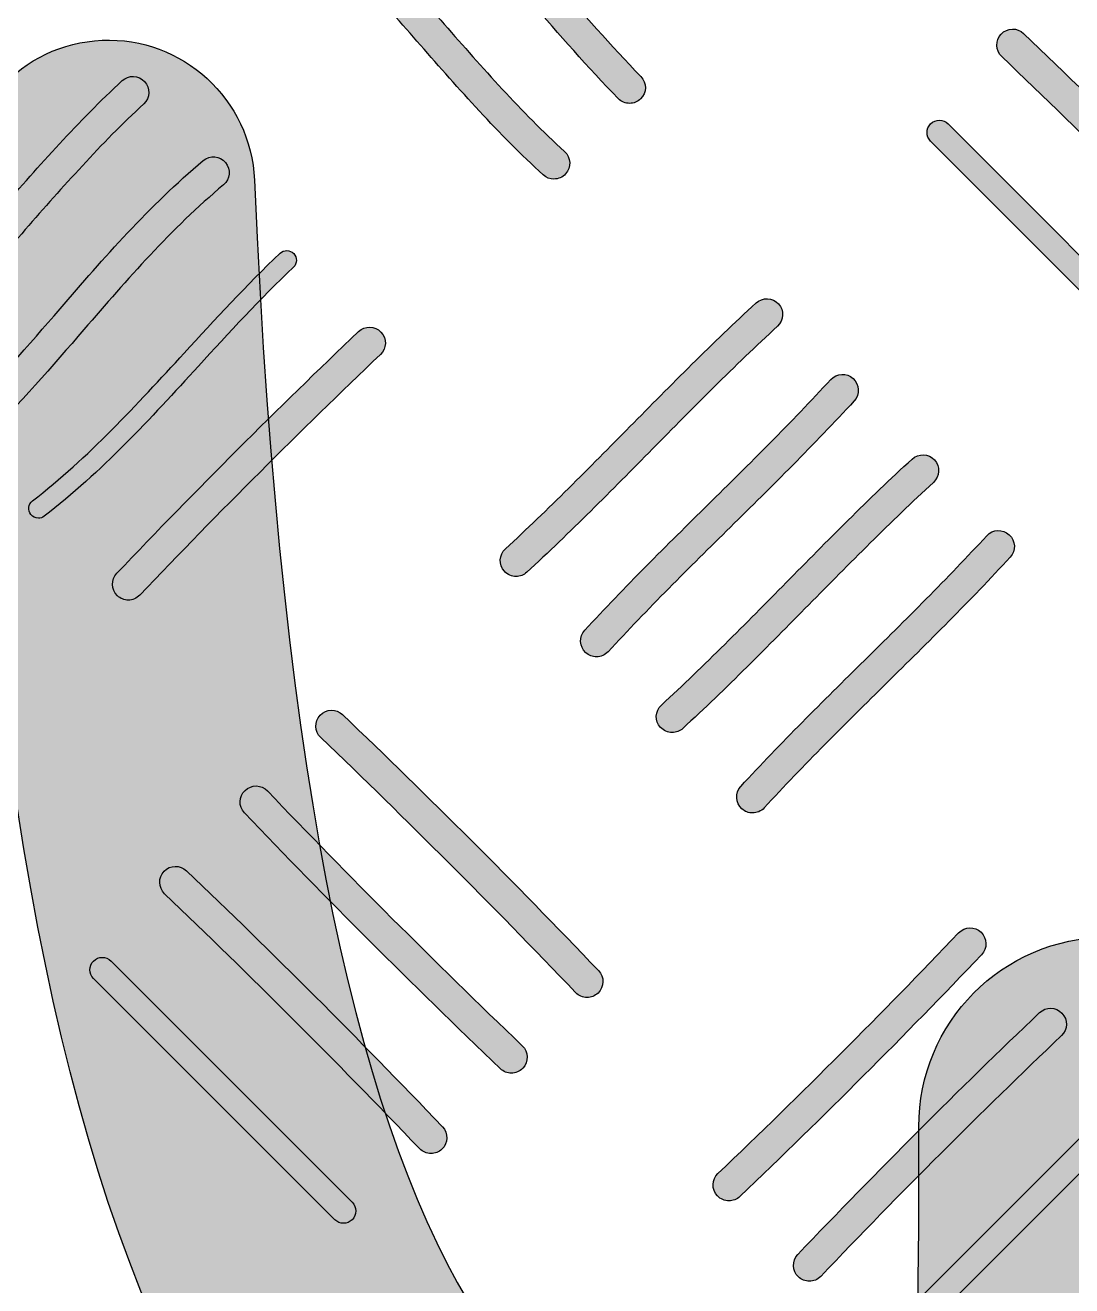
# Model space of a CAD drawing. Extents: x 4 to 307, y 9 to 217.
# Drawn here: x 203.77 to 210, y 186.65 to 194.15 of the extents above; entities that cross this region are included whole.
import ezdxf

# ---------------------------------------------------------------- set-up
doc = ezdxf.new("R2010")
doc.units = 0
doc.header["$MEASUREMENT"] = 0
doc.layers.add('EBENE_1', color=7, linetype='CONTINUOUS')

# ---------------------------------------------------------------- blocks, each defined once
blk = doc.blocks.new('BLOCK_2')
at = {"layer": 'EBENE_1'}
h = blk.add_hatch(color=7, dxfattribs=at)
h.dxf.hatch_style = 2
edge = h.paths.add_edge_path()
edge.add_spline(control_points=[(206.7786, 194.2896), (206.9481, 194.0956), (207.1176, 193.9013), (207.2991, 193.7144), (207.3177, 193.6953), (207.3422, 193.6858), (207.3666, 193.6858), (207.3904, 193.6858), (207.4138, 193.6946), (207.4321, 193.7123), (207.4693, 193.7485), (207.4703, 193.8081), (207.4342, 193.8453), (207.255, 194.03), (207.0876, 194.2217), (206.9205, 194.4132), (206.6359, 194.7391), (206.3421, 195.0762), (205.9927, 195.3708), (205.9531, 195.4042), (205.8935, 195.3991), (205.8601, 195.3594), (205.8267, 195.3196), (205.8318, 195.2604), (205.8715, 195.2268), (206.2098, 194.9417), (206.4988, 194.6101), (206.7786, 194.2896)], knot_values=[0, 0, 0, 0, 1, 1, 1, 2, 2, 2, 3, 3, 3, 4, 4, 4, 5, 5, 5, 6, 6, 6, 7, 7, 7, 8, 8, 8, 9, 9, 9, 9], degree=3, periodic=1)
h = blk.add_hatch(color=7, dxfattribs=at)
h.dxf.hatch_style = 2
edge = h.paths.add_edge_path()
edge.add_spline(control_points=[(206.123, 194.0322), (206.351, 193.7723), (206.5867, 193.5036), (206.8533, 193.2603), (206.8712, 193.244), (206.894, 193.2359), (206.9167, 193.2359), (206.9422, 193.2359), (206.9677, 193.2462), (206.9863, 193.2665), (207.0211, 193.305), (207.0183, 193.3644), (206.9801, 193.3995), (206.7214, 193.6355), (206.4892, 193.9003), (206.2645, 194.1562), (206.0403, 194.4117), (205.8084, 194.6759), (205.5459, 194.9181), (205.5077, 194.9533), (205.4484, 194.9508), (205.4129, 194.9126), (205.3778, 194.8745), (205.3802, 194.8149), (205.4184, 194.7798), (205.6737, 194.5443), (205.9021, 194.284), (206.123, 194.0322)], knot_values=[0, 0, 0, 0, 1, 1, 1, 2, 2, 2, 3, 3, 3, 4, 4, 4, 5, 5, 5, 6, 6, 6, 7, 7, 7, 8, 8, 8, 9, 9, 9, 9], degree=3, periodic=1)
h = blk.add_hatch(color=7, dxfattribs=at)
h.dxf.hatch_style = 2
edge = h.paths.add_edge_path()
edge.add_spline(control_points=[(211.096, 192.449), (211.1146, 192.4296), (211.1394, 192.4197), (211.1642, 192.4197), (211.1876, 192.4197), (211.211, 192.4285), (211.2293, 192.4459), (211.2672, 192.4819), (211.2682, 192.5417), (211.2324, 192.5792), (210.7294, 193.1055), (210.2175, 193.6176), (209.7103, 194.1013), (209.6728, 194.1373), (209.6132, 194.1361), (209.577, 194.0982), (209.5408, 194.0605), (209.5426, 194.0009), (209.5801, 193.9649), (210.0852, 193.4831), (210.595, 192.973), (211.096, 192.449)], knot_values=[0, 0, 0, 0, 1, 1, 1, 2, 2, 2, 3, 3, 3, 4, 4, 4, 5, 5, 5, 6, 6, 6, 7, 7, 7, 7], degree=3, periodic=1)
h = blk.add_hatch(color=7, dxfattribs=at)
h.dxf.hatch_style = 2
edge = h.paths.add_edge_path()
edge.add_spline(control_points=[(202.9152, 192.3024), (202.877, 192.2673), (202.8742, 192.2079), (202.909, 192.1694), (202.9276, 192.1491), (202.9531, 192.1388), (202.9786, 192.1388), (203.0014, 192.1388), (203.0241, 192.1469), (203.042, 192.1632), (203.3087, 192.4066), (203.5446, 192.6754), (203.7727, 192.9353), (203.9935, 193.187), (204.2216, 193.4474), (204.4769, 193.6825), (204.5151, 193.7178), (204.5175, 193.7773), (204.4824, 193.8155), (204.4473, 193.8536), (204.3873, 193.856), (204.3494, 193.821), (204.0869, 193.5788), (203.855, 193.3148), (203.6311, 193.0593), (203.4065, 192.8033), (203.1743, 192.5386), (202.9152, 192.3024)], knot_values=[0, 0, 0, 0, 1, 1, 1, 2, 2, 2, 3, 3, 3, 4, 4, 4, 5, 5, 5, 6, 6, 6, 7, 7, 7, 8, 8, 8, 9, 9, 9, 9], degree=3, periodic=1)
h = blk.add_hatch(color=7, dxfattribs=at)
h.dxf.hatch_style = 2
edge = h.paths.add_edge_path()
edge.add_spline(control_points=[(209.2611, 193.5645), (209.2322, 193.5935), (209.186, 193.5935), (209.1571, 193.5645), (209.1285, 193.5359), (209.1285, 193.4894), (209.1571, 193.4608), (209.1571, 193.4608), (210.5916, 192.0263), (210.5916, 192.0263), (210.6061, 192.0118), (210.6247, 192.0048), (210.6436, 192.0048), (210.6626, 192.0048), (210.6812, 192.0118), (210.6956, 192.0263), (210.7242, 192.0549), (210.7242, 192.1014), (210.6956, 192.13), (210.6956, 192.13), (209.2611, 193.5645), (209.2611, 193.5645)], knot_values=[0, 0, 0, 0, 1, 1, 1, 2, 2, 2, 3, 3, 3, 4, 4, 4, 5, 5, 5, 6, 6, 6, 7, 7, 7, 7], degree=3, periodic=1)
h = blk.add_hatch(color=7, dxfattribs=at)
h.dxf.hatch_style = 2
edge = h.paths.add_edge_path()
edge.add_spline(control_points=[(203.391, 191.822), (203.3538, 191.7858), (203.3531, 191.7262), (203.3893, 191.689), (203.4079, 191.6701), (203.4323, 191.6606), (203.4568, 191.6606), (203.4806, 191.6606), (203.504, 191.6694), (203.5226, 191.6873), (203.7379, 191.8973), (203.9329, 192.1228), (204.1214, 192.3408), (204.3763, 192.6357), (204.6402, 192.9408), (204.9516, 193.2014), (204.9916, 193.2347), (204.9968, 193.2941), (204.9633, 193.3339), (204.9299, 193.3742), (204.8707, 193.3788), (204.831, 193.3458), (204.5075, 193.0755), (204.2388, 192.7646), (203.9791, 192.4638), (203.793, 192.2487), (203.6008, 192.0263), (203.391, 191.822)], knot_values=[0, 0, 0, 0, 1, 1, 1, 2, 2, 2, 3, 3, 3, 4, 4, 4, 5, 5, 5, 6, 6, 6, 7, 7, 7, 8, 8, 8, 9, 9, 9, 9], degree=3, periodic=1)
h = blk.add_hatch(color=7, dxfattribs=at)
h.dxf.hatch_style = 2
edge = h.paths.add_edge_path()
edge.add_spline(control_points=[(203.8154, 191.322), (203.7903, 191.3027), (203.7855, 191.2665), (203.8051, 191.2413), (203.8165, 191.2265), (203.8333, 191.2189), (203.8506, 191.2189), (203.863, 191.2189), (203.8754, 191.2229), (203.8857, 191.231), (204.2251, 191.4932), (204.5186, 191.8136), (204.8024, 192.1233), (204.9833, 192.3205), (205.17, 192.5243), (205.3671, 192.7115), (205.3902, 192.7334), (205.3912, 192.7698), (205.3692, 192.7928), (205.3471, 192.8156), (205.3109, 192.8168), (205.2879, 192.7949), (205.088, 192.6051), (204.8996, 192.3998), (204.7177, 192.2011), (204.4369, 191.8949), (204.1468, 191.5783), (203.8154, 191.322)], knot_values=[0, 0, 0, 0, 1, 1, 1, 2, 2, 2, 3, 3, 3, 4, 4, 4, 5, 5, 5, 6, 6, 6, 7, 7, 7, 8, 8, 8, 9, 9, 9, 9], degree=3, periodic=1)
h = blk.add_hatch(color=7, dxfattribs=at)
h.dxf.hatch_style = 2
edge = h.paths.add_edge_path()
edge.add_spline(control_points=[(206.7555, 190.8977), (207.0128, 191.134), (207.2619, 191.3867), (207.5031, 191.6312), (207.7432, 191.8747), (207.9916, 192.1266), (208.2462, 192.3603), (208.2848, 192.3954), (208.2872, 192.4552), (208.252, 192.4935), (208.2169, 192.5319), (208.1569, 192.5345), (208.1187, 192.4991), (207.8607, 192.2623), (207.6105, 192.0089), (207.3687, 191.7636), (207.1293, 191.5209), (206.8816, 191.2698), (206.628, 191.0365), (206.5894, 191.0014), (206.587, 190.9416), (206.6221, 190.9032), (206.6408, 190.883), (206.6662, 190.8727), (206.6917, 190.8727), (206.7145, 190.8727), (206.7376, 190.881), (206.7555, 190.8977)], knot_values=[0, 0, 0, 0, 1, 1, 1, 2, 2, 2, 3, 3, 3, 4, 4, 4, 5, 5, 5, 6, 6, 6, 7, 7, 7, 8, 8, 8, 9, 9, 9, 9], degree=3, periodic=1)
h = blk.add_hatch(color=7, dxfattribs=at)
h.dxf.hatch_style = 2
edge = h.paths.add_edge_path()
edge.add_spline(control_points=[(205.7547, 192.3295), (205.2768, 191.8747), (204.7928, 191.391), (204.317, 190.8917), (204.2809, 190.8539), (204.2826, 190.7942), (204.3201, 190.7583), (204.3384, 190.7408), (204.3618, 190.7322), (204.3852, 190.7322), (204.4101, 190.7322), (204.4349, 190.742), (204.4535, 190.7614), (204.9275, 191.2586), (205.4091, 191.7402), (205.8849, 192.1927), (205.9225, 192.2287), (205.9242, 192.2883), (205.888, 192.326), (205.8529, 192.3639), (205.7926, 192.3651), (205.7547, 192.3295)], knot_values=[0, 0, 0, 0, 1, 1, 1, 2, 2, 2, 3, 3, 3, 4, 4, 4, 5, 5, 5, 6, 6, 6, 7, 7, 7, 7], degree=3, periodic=1)
h = blk.add_hatch(color=7, dxfattribs=at)
h.dxf.hatch_style = 2
edge = h.paths.add_edge_path()
edge.add_spline(control_points=[(207.8338, 191.3004), (207.5895, 191.0593), (207.3367, 190.81), (207.1003, 190.5527), (207.0652, 190.5144), (207.0676, 190.4547), (207.1062, 190.4195), (207.1241, 190.4028), (207.1472, 190.3945), (207.1699, 190.3945), (207.1954, 190.3945), (207.2209, 190.4049), (207.2395, 190.4252), (207.4724, 190.6791), (207.7235, 190.9266), (207.9664, 191.1661), (208.2117, 191.4079), (208.4649, 191.658), (208.702, 191.9161), (208.7371, 191.9545), (208.7347, 192.0141), (208.6961, 192.0494), (208.6582, 192.0847), (208.5979, 192.0818), (208.5628, 192.0435), (208.3292, 191.7889), (208.0774, 191.5405), (207.8338, 191.3004)], knot_values=[0, 0, 0, 0, 1, 1, 1, 2, 2, 2, 3, 3, 3, 4, 4, 4, 5, 5, 5, 6, 6, 6, 7, 7, 7, 8, 8, 8, 9, 9, 9, 9], degree=3, periodic=1)
h = blk.add_hatch(color=7, dxfattribs=at)
h.dxf.hatch_style = 2
edge = h.paths.add_edge_path()
edge.add_spline(control_points=[(208.2982, 190.8367), (208.0584, 190.5935), (207.8104, 190.342), (207.5561, 190.1082), (207.5175, 190.0731), (207.5151, 190.0133), (207.5503, 189.9749), (207.5689, 189.9548), (207.5944, 189.9444), (207.6198, 189.9444), (207.6426, 189.9444), (207.6657, 189.9527), (207.6836, 189.9694), (207.9416, 190.2063), (208.191, 190.4595), (208.4325, 190.7042), (208.6723, 190.9473), (208.9204, 191.1988), (209.1743, 191.4322), (209.2129, 191.4673), (209.2153, 191.5271), (209.1801, 191.5653), (209.145, 191.6038), (209.085, 191.6063), (209.0468, 191.571), (208.7891, 191.3345), (208.5397, 191.0815), (208.2982, 190.8367)], knot_values=[0, 0, 0, 0, 1, 1, 1, 2, 2, 2, 3, 3, 3, 4, 4, 4, 5, 5, 5, 6, 6, 6, 7, 7, 7, 8, 8, 8, 9, 9, 9, 9], degree=3, periodic=1)
h = blk.add_hatch(color=7, dxfattribs=at)
h.dxf.hatch_style = 2
edge = h.paths.add_edge_path()
edge.add_spline(control_points=[(208.7629, 190.3728), (208.5183, 190.1315), (208.2651, 189.8821), (208.0284, 189.6246), (207.9933, 189.5861), (207.9957, 189.5264), (208.0343, 189.4912), (208.0522, 189.4745), (208.0753, 189.4663), (208.098, 189.4663), (208.1235, 189.4663), (208.149, 189.4766), (208.1676, 189.4967), (208.4012, 189.751), (208.6523, 189.9989), (208.8952, 190.2385), (209.1402, 190.4801), (209.3937, 190.7299), (209.6304, 190.9878), (209.6655, 191.026), (209.6631, 191.0858), (209.6246, 191.1209), (209.5867, 191.1566), (209.5264, 191.1537), (209.4912, 191.1152), (209.2576, 190.861), (209.0062, 190.6128), (208.7629, 190.3728)], knot_values=[0, 0, 0, 0, 1, 1, 1, 2, 2, 2, 3, 3, 3, 4, 4, 4, 5, 5, 5, 6, 6, 6, 7, 7, 7, 8, 8, 8, 9, 9, 9, 9], degree=3, periodic=1)
h = blk.add_hatch(color=7, dxfattribs=at)
h.dxf.hatch_style = 2
edge = h.paths.add_edge_path()
edge.add_spline(control_points=[(205.6599, 190.0509), (205.6224, 190.0869), (205.5624, 190.0857), (205.5266, 190.0478), (205.4904, 190.0101), (205.4922, 189.9505), (205.5297, 189.9145), (206.0361, 189.4308), (206.5464, 188.9209), (207.0456, 188.3986), (207.0642, 188.3792), (207.089, 188.3693), (207.1138, 188.3693), (207.1372, 188.3693), (207.1606, 188.3781), (207.1789, 188.3955), (207.2168, 188.4315), (207.2178, 188.4913), (207.182, 188.5288), (206.6807, 189.0534), (206.1684, 189.5653), (205.6599, 190.0509)], knot_values=[0, 0, 0, 0, 1, 1, 1, 2, 2, 2, 3, 3, 3, 4, 4, 4, 5, 5, 5, 6, 6, 6, 7, 7, 7, 7], degree=3, periodic=1)
h = blk.add_hatch(color=7, dxfattribs=at)
h.dxf.hatch_style = 2
edge = h.paths.add_edge_path()
edge.add_spline(control_points=[(205.2128, 189.5977), (205.1769, 189.6354), (205.1173, 189.6364), (205.0794, 189.6008), (205.0419, 189.5648), (205.0402, 189.5052), (205.0763, 189.4675), (205.5583, 188.9622), (206.0702, 188.4503), (206.5984, 187.9454), (206.6166, 187.928), (206.6401, 187.9192), (206.6635, 187.9192), (206.6883, 187.9192), (206.7131, 187.929), (206.7317, 187.9485), (206.7675, 187.9861), (206.7665, 188.0458), (206.7286, 188.0818), (206.2029, 188.5847), (205.6927, 189.0947), (205.2128, 189.5977)], knot_values=[0, 0, 0, 0, 1, 1, 1, 2, 2, 2, 3, 3, 3, 4, 4, 4, 5, 5, 5, 6, 6, 6, 7, 7, 7, 7], degree=3, periodic=1)
h = blk.add_hatch(color=7, dxfattribs=at)
h.dxf.hatch_style = 2
edge = h.paths.add_edge_path()
edge.add_spline(control_points=[(204.5982, 189.1195), (204.562, 189.0818), (204.5637, 189.022), (204.6013, 188.9862), (205.1084, 188.5025), (205.6182, 187.9926), (206.1171, 187.4703), (206.1357, 187.4509), (206.1605, 187.4411), (206.1853, 187.4411), (206.2087, 187.4411), (206.2322, 187.4498), (206.2504, 187.4672), (206.2883, 187.5032), (206.2894, 187.563), (206.2535, 187.6006), (205.7526, 188.1251), (205.2407, 188.637), (204.7315, 189.1226), (204.6939, 189.1589), (204.634, 189.1576), (204.5982, 189.1195)], knot_values=[0, 0, 0, 0, 1, 1, 1, 2, 2, 2, 3, 3, 3, 4, 4, 4, 5, 5, 5, 6, 6, 6, 7, 7, 7, 7], degree=3, periodic=1)
h = blk.add_hatch(color=7, dxfattribs=at)
h.dxf.hatch_style = 2
edge = h.paths.add_edge_path()
edge.add_spline(control_points=[(207.8893, 187.189), (207.9079, 187.1696), (207.9327, 187.1598), (207.9575, 187.1598), (207.9809, 187.1598), (208.0043, 187.1684), (208.0226, 187.1859), (208.5221, 187.6621), (209.0058, 188.1459), (209.4602, 188.6236), (209.4964, 188.6615), (209.4947, 188.7211), (209.4571, 188.7571), (209.4196, 188.7931), (209.3593, 188.7919), (209.3238, 188.7538), (208.8711, 188.278), (208.3895, 187.7966), (207.8924, 187.3224), (207.8548, 187.2865), (207.8531, 187.2268), (207.8893, 187.189)], knot_values=[0, 0, 0, 0, 1, 1, 1, 2, 2, 2, 3, 3, 3, 4, 4, 4, 5, 5, 5, 6, 6, 6, 7, 7, 7, 7], degree=3, periodic=1)
h = blk.add_hatch(color=7, dxfattribs=at)
h.dxf.hatch_style = 2
edge = h.paths.add_edge_path()
edge.add_spline(control_points=[(204.1785, 188.5859), (204.1499, 188.5573), (204.1499, 188.5108), (204.1785, 188.4822), (204.1785, 188.4822), (205.6131, 187.0476), (205.6131, 187.0476), (205.6275, 187.0332), (205.6462, 187.0261), (205.6651, 187.0261), (205.684, 187.0261), (205.7027, 187.0332), (205.7171, 187.0476), (205.7457, 187.0762), (205.7457, 187.1227), (205.7171, 187.1513), (205.7171, 187.1513), (204.2826, 188.5859), (204.2826, 188.5859), (204.2536, 188.6148), (204.2075, 188.6148), (204.1785, 188.5859)], knot_values=[0, 0, 0, 0, 1, 1, 1, 2, 2, 2, 3, 3, 3, 4, 4, 4, 5, 5, 5, 6, 6, 6, 7, 7, 7, 7], degree=3, periodic=1)
h = blk.add_hatch(color=7, dxfattribs=at)
h.dxf.hatch_style = 2
edge = h.paths.add_edge_path()
edge.add_spline(control_points=[(209.8051, 188.2789), (209.3255, 187.8226), (208.8418, 187.3389), (208.3674, 186.8411), (208.3313, 186.8034), (208.333, 186.7436), (208.3705, 186.7078), (208.3888, 186.6902), (208.4122, 186.6816), (208.4356, 186.6816), (208.4605, 186.6816), (208.4853, 186.6914), (208.5039, 186.7109), (208.9762, 187.2064), (209.4578, 187.6881), (209.9353, 188.1421), (209.9729, 188.1781), (209.9746, 188.2377), (209.9384, 188.2756), (209.9029, 188.3133), (209.843, 188.3146), (209.8051, 188.2789)], knot_values=[0, 0, 0, 0, 1, 1, 1, 2, 2, 2, 3, 3, 3, 4, 4, 4, 5, 5, 5, 6, 6, 6, 7, 7, 7, 7], degree=3, periodic=1)
h = blk.add_hatch(color=7, dxfattribs=at)
h.dxf.hatch_style = 2
edge = h.paths.add_edge_path()
edge.add_spline(control_points=[(210.3384, 187.8264), (210.3384, 187.8264), (208.8194, 186.3074), (208.8194, 186.3074), (208.7908, 186.2788), (208.7908, 186.2323), (208.8194, 186.2037), (208.8339, 186.1893), (208.8525, 186.1822), (208.8715, 186.1822), (208.8904, 186.1822), (208.909, 186.1893), (208.9235, 186.2037), (208.9235, 186.2037), (210.4424, 187.7227), (210.4424, 187.7227), (210.471, 187.7513), (210.471, 187.7978), (210.4424, 187.8264), (210.4135, 187.8553), (210.3673, 187.8553), (210.3384, 187.8264)], knot_values=[0, 0, 0, 0, 1, 1, 1, 2, 2, 2, 3, 3, 3, 4, 4, 4, 5, 5, 5, 6, 6, 6, 7, 7, 7, 7], degree=3, periodic=1)
h = blk.add_hatch(color=7, dxfattribs=at)
h.dxf.hatch_style = 2
edge = h.paths.add_edge_path()
edge.add_spline(control_points=[(210.8176, 187.3506), (210.3125, 186.8688), (209.8003, 186.3567), (209.2955, 185.8286), (209.2597, 185.791), (209.2607, 185.7312), (209.2986, 185.6952), (209.3169, 185.6779), (209.3403, 185.6691), (209.3638, 185.6691), (209.3886, 185.6691), (209.4134, 185.6789), (209.432, 185.6983), (209.9346, 186.2242), (210.4448, 186.7343), (210.9478, 187.2142), (210.9854, 187.2502), (210.9871, 187.3098), (210.9509, 187.3475), (210.9151, 187.3852), (210.8555, 187.3863), (210.8176, 187.3506)], knot_values=[0, 0, 0, 0, 1, 1, 1, 2, 2, 2, 3, 3, 3, 4, 4, 4, 5, 5, 5, 6, 6, 6, 7, 7, 7, 7], degree=3, periodic=1)
for points, knots in [([(206.7786, 194.2896), (206.9481, 194.0956), (207.1176, 193.9013), (207.2991, 193.7144), (207.3177, 193.6953), (207.3422, 193.6858), (207.3666, 193.6858), (207.3904, 193.6858), (207.4138, 193.6946), (207.4321, 193.7123), (207.4693, 193.7485), (207.4703, 193.8081), (207.4342, 193.8453), (207.255, 194.03), (207.0876, 194.2217), (206.9205, 194.4132), (206.6359, 194.7391), (206.3421, 195.0762), (205.9927, 195.3708), (205.9531, 195.4042), (205.8935, 195.3991), (205.8601, 195.3594), (205.8267, 195.3196), (205.8318, 195.2604), (205.8715, 195.2268), (206.2098, 194.9417), (206.4988, 194.6101), (206.7786, 194.2896)], [0, 0, 0, 0, 1, 1, 1, 2, 2, 2, 3, 3, 3, 4, 4, 4, 5, 5, 5, 6, 6, 6, 7, 7, 7, 8, 8, 8, 9, 9, 9, 9]), ([(206.123, 194.0322), (206.351, 193.7723), (206.5867, 193.5036), (206.8533, 193.2603), (206.8712, 193.244), (206.894, 193.2359), (206.9167, 193.2359), (206.9422, 193.2359), (206.9677, 193.2462), (206.9863, 193.2665), (207.0211, 193.305), (207.0183, 193.3644), (206.9801, 193.3995), (206.7214, 193.6355), (206.4892, 193.9003), (206.2645, 194.1562), (206.0403, 194.4117), (205.8084, 194.6759), (205.5459, 194.9181), (205.5077, 194.9533), (205.4484, 194.9508), (205.4129, 194.9126), (205.3778, 194.8745), (205.3802, 194.8149), (205.4184, 194.7798), (205.6737, 194.5443), (205.9021, 194.284), (206.123, 194.0322)], [0, 0, 0, 0, 1, 1, 1, 2, 2, 2, 3, 3, 3, 4, 4, 4, 5, 5, 5, 6, 6, 6, 7, 7, 7, 8, 8, 8, 9, 9, 9, 9]), ([(211.096, 192.449), (211.1146, 192.4296), (211.1394, 192.4197), (211.1642, 192.4197), (211.1876, 192.4197), (211.211, 192.4285), (211.2293, 192.4459), (211.2672, 192.4819), (211.2682, 192.5417), (211.2324, 192.5792), (210.7294, 193.1055), (210.2175, 193.6176), (209.7103, 194.1013), (209.6728, 194.1373), (209.6132, 194.1361), (209.577, 194.0982), (209.5408, 194.0605), (209.5426, 194.0009), (209.5801, 193.9649), (210.0852, 193.4831), (210.595, 192.973), (211.096, 192.449)], [0, 0, 0, 0, 1, 1, 1, 2, 2, 2, 3, 3, 3, 4, 4, 4, 5, 5, 5, 6, 6, 6, 7, 7, 7, 7]), ([(202.9152, 192.3024), (202.877, 192.2673), (202.8742, 192.2079), (202.909, 192.1694), (202.9276, 192.1491), (202.9531, 192.1388), (202.9786, 192.1388), (203.0014, 192.1388), (203.0241, 192.1469), (203.042, 192.1632), (203.3087, 192.4066), (203.5446, 192.6754), (203.7727, 192.9353), (203.9935, 193.187), (204.2216, 193.4474), (204.4769, 193.6825), (204.5151, 193.7178), (204.5175, 193.7773), (204.4824, 193.8155), (204.4473, 193.8536), (204.3873, 193.856), (204.3494, 193.821), (204.0869, 193.5788), (203.855, 193.3148), (203.6311, 193.0593), (203.4065, 192.8033), (203.1743, 192.5386), (202.9152, 192.3024)], [0, 0, 0, 0, 1, 1, 1, 2, 2, 2, 3, 3, 3, 4, 4, 4, 5, 5, 5, 6, 6, 6, 7, 7, 7, 8, 8, 8, 9, 9, 9, 9]), ([(209.2611, 193.5645), (209.2322, 193.5935), (209.186, 193.5935), (209.1571, 193.5645), (209.1285, 193.5359), (209.1285, 193.4894), (209.1571, 193.4608), (209.1571, 193.4608), (210.5916, 192.0263), (210.5916, 192.0263), (210.6061, 192.0118), (210.6247, 192.0048), (210.6436, 192.0048), (210.6626, 192.0048), (210.6812, 192.0118), (210.6956, 192.0263), (210.7242, 192.0549), (210.7242, 192.1014), (210.6956, 192.13), (210.6956, 192.13), (209.2611, 193.5645), (209.2611, 193.5645)], [0, 0, 0, 0, 1, 1, 1, 2, 2, 2, 3, 3, 3, 4, 4, 4, 5, 5, 5, 6, 6, 6, 7, 7, 7, 7]), ([(203.391, 191.822), (203.3538, 191.7858), (203.3531, 191.7262), (203.3893, 191.689), (203.4079, 191.6701), (203.4323, 191.6606), (203.4568, 191.6606), (203.4806, 191.6606), (203.504, 191.6694), (203.5226, 191.6873), (203.7379, 191.8973), (203.9329, 192.1228), (204.1214, 192.3408), (204.3763, 192.6357), (204.6402, 192.9408), (204.9516, 193.2014), (204.9916, 193.2347), (204.9968, 193.2941), (204.9633, 193.3339), (204.9299, 193.3742), (204.8707, 193.3788), (204.831, 193.3458), (204.5075, 193.0755), (204.2388, 192.7646), (203.9791, 192.4638), (203.793, 192.2487), (203.6008, 192.0263), (203.391, 191.822)], [0, 0, 0, 0, 1, 1, 1, 2, 2, 2, 3, 3, 3, 4, 4, 4, 5, 5, 5, 6, 6, 6, 7, 7, 7, 8, 8, 8, 9, 9, 9, 9]), ([(203.8154, 191.322), (203.7903, 191.3027), (203.7855, 191.2665), (203.8051, 191.2413), (203.8165, 191.2265), (203.8333, 191.2189), (203.8506, 191.2189), (203.863, 191.2189), (203.8754, 191.2229), (203.8857, 191.231), (204.2251, 191.4932), (204.5186, 191.8136), (204.8024, 192.1233), (204.9833, 192.3205), (205.17, 192.5243), (205.3671, 192.7115), (205.3902, 192.7334), (205.3912, 192.7698), (205.3692, 192.7928), (205.3471, 192.8156), (205.3109, 192.8168), (205.2879, 192.7949), (205.088, 192.6051), (204.8996, 192.3998), (204.7177, 192.2011), (204.4369, 191.8949), (204.1468, 191.5783), (203.8154, 191.322)], [0, 0, 0, 0, 1, 1, 1, 2, 2, 2, 3, 3, 3, 4, 4, 4, 5, 5, 5, 6, 6, 6, 7, 7, 7, 8, 8, 8, 9, 9, 9, 9]), ([(206.7555, 190.8977), (207.0128, 191.134), (207.2619, 191.3867), (207.5031, 191.6312), (207.7432, 191.8747), (207.9916, 192.1266), (208.2462, 192.3603), (208.2848, 192.3954), (208.2872, 192.4552), (208.252, 192.4935), (208.2169, 192.5319), (208.1569, 192.5345), (208.1187, 192.4991), (207.8607, 192.2623), (207.6105, 192.0089), (207.3687, 191.7636), (207.1293, 191.5209), (206.8816, 191.2698), (206.628, 191.0365), (206.5894, 191.0014), (206.587, 190.9416), (206.6221, 190.9032), (206.6408, 190.883), (206.6662, 190.8727), (206.6917, 190.8727), (206.7145, 190.8727), (206.7376, 190.881), (206.7555, 190.8977)], [0, 0, 0, 0, 1, 1, 1, 2, 2, 2, 3, 3, 3, 4, 4, 4, 5, 5, 5, 6, 6, 6, 7, 7, 7, 8, 8, 8, 9, 9, 9, 9]), ([(205.7547, 192.3295), (205.2768, 191.8747), (204.7928, 191.391), (204.317, 190.8917), (204.2809, 190.8539), (204.2826, 190.7942), (204.3201, 190.7583), (204.3384, 190.7408), (204.3618, 190.7322), (204.3852, 190.7322), (204.4101, 190.7322), (204.4349, 190.742), (204.4535, 190.7614), (204.9275, 191.2586), (205.4091, 191.7402), (205.8849, 192.1927), (205.9225, 192.2287), (205.9242, 192.2883), (205.888, 192.326), (205.8529, 192.3639), (205.7926, 192.3651), (205.7547, 192.3295)], [0, 0, 0, 0, 1, 1, 1, 2, 2, 2, 3, 3, 3, 4, 4, 4, 5, 5, 5, 6, 6, 6, 7, 7, 7, 7]), ([(207.8338, 191.3004), (207.5895, 191.0593), (207.3367, 190.81), (207.1003, 190.5527), (207.0652, 190.5144), (207.0676, 190.4547), (207.1062, 190.4195), (207.1241, 190.4028), (207.1472, 190.3945), (207.1699, 190.3945), (207.1954, 190.3945), (207.2209, 190.4049), (207.2395, 190.4252), (207.4724, 190.6791), (207.7235, 190.9266), (207.9664, 191.1661), (208.2117, 191.4079), (208.4649, 191.658), (208.702, 191.9161), (208.7371, 191.9545), (208.7347, 192.0141), (208.6961, 192.0494), (208.6582, 192.0847), (208.5979, 192.0818), (208.5628, 192.0435), (208.3292, 191.7889), (208.0774, 191.5405), (207.8338, 191.3004)], [0, 0, 0, 0, 1, 1, 1, 2, 2, 2, 3, 3, 3, 4, 4, 4, 5, 5, 5, 6, 6, 6, 7, 7, 7, 8, 8, 8, 9, 9, 9, 9]), ([(208.2982, 190.8367), (208.0584, 190.5935), (207.8104, 190.342), (207.5561, 190.1082), (207.5175, 190.0731), (207.5151, 190.0133), (207.5503, 189.9749), (207.5689, 189.9548), (207.5944, 189.9444), (207.6198, 189.9444), (207.6426, 189.9444), (207.6657, 189.9527), (207.6836, 189.9694), (207.9416, 190.2063), (208.191, 190.4595), (208.4325, 190.7042), (208.6723, 190.9473), (208.9204, 191.1988), (209.1743, 191.4322), (209.2129, 191.4673), (209.2153, 191.5271), (209.1801, 191.5653), (209.145, 191.6038), (209.085, 191.6063), (209.0468, 191.571), (208.7891, 191.3345), (208.5397, 191.0815), (208.2982, 190.8367)], [0, 0, 0, 0, 1, 1, 1, 2, 2, 2, 3, 3, 3, 4, 4, 4, 5, 5, 5, 6, 6, 6, 7, 7, 7, 8, 8, 8, 9, 9, 9, 9]), ([(208.7629, 190.3728), (208.5183, 190.1315), (208.2651, 189.8821), (208.0284, 189.6246), (207.9933, 189.5861), (207.9957, 189.5264), (208.0343, 189.4912), (208.0522, 189.4745), (208.0753, 189.4663), (208.098, 189.4663), (208.1235, 189.4663), (208.149, 189.4766), (208.1676, 189.4967), (208.4012, 189.751), (208.6523, 189.9989), (208.8952, 190.2385), (209.1402, 190.4801), (209.3937, 190.7299), (209.6304, 190.9878), (209.6655, 191.026), (209.6631, 191.0858), (209.6246, 191.1209), (209.5867, 191.1566), (209.5264, 191.1537), (209.4912, 191.1152), (209.2576, 190.861), (209.0062, 190.6128), (208.7629, 190.3728)], [0, 0, 0, 0, 1, 1, 1, 2, 2, 2, 3, 3, 3, 4, 4, 4, 5, 5, 5, 6, 6, 6, 7, 7, 7, 8, 8, 8, 9, 9, 9, 9]), ([(205.6599, 190.0509), (205.6224, 190.0869), (205.5624, 190.0857), (205.5266, 190.0478), (205.4904, 190.0101), (205.4922, 189.9505), (205.5297, 189.9145), (206.0361, 189.4308), (206.5464, 188.9209), (207.0456, 188.3986), (207.0642, 188.3792), (207.089, 188.3693), (207.1138, 188.3693), (207.1372, 188.3693), (207.1606, 188.3781), (207.1789, 188.3955), (207.2168, 188.4315), (207.2178, 188.4913), (207.182, 188.5288), (206.6807, 189.0534), (206.1684, 189.5653), (205.6599, 190.0509)], [0, 0, 0, 0, 1, 1, 1, 2, 2, 2, 3, 3, 3, 4, 4, 4, 5, 5, 5, 6, 6, 6, 7, 7, 7, 7]), ([(205.2128, 189.5977), (205.1769, 189.6354), (205.1173, 189.6364), (205.0794, 189.6008), (205.0419, 189.5648), (205.0402, 189.5052), (205.0763, 189.4675), (205.5583, 188.9622), (206.0702, 188.4503), (206.5984, 187.9454), (206.6166, 187.928), (206.6401, 187.9192), (206.6635, 187.9192), (206.6883, 187.9192), (206.7131, 187.929), (206.7317, 187.9485), (206.7675, 187.9861), (206.7665, 188.0458), (206.7286, 188.0818), (206.2029, 188.5847), (205.6927, 189.0947), (205.2128, 189.5977)], [0, 0, 0, 0, 1, 1, 1, 2, 2, 2, 3, 3, 3, 4, 4, 4, 5, 5, 5, 6, 6, 6, 7, 7, 7, 7]), ([(204.5982, 189.1195), (204.562, 189.0818), (204.5637, 189.022), (204.6013, 188.9862), (205.1084, 188.5025), (205.6182, 187.9926), (206.1171, 187.4703), (206.1357, 187.4509), (206.1605, 187.4411), (206.1853, 187.4411), (206.2087, 187.4411), (206.2322, 187.4498), (206.2504, 187.4672), (206.2883, 187.5032), (206.2894, 187.563), (206.2535, 187.6006), (205.7526, 188.1251), (205.2407, 188.637), (204.7315, 189.1226), (204.6939, 189.1589), (204.634, 189.1576), (204.5982, 189.1195)], [0, 0, 0, 0, 1, 1, 1, 2, 2, 2, 3, 3, 3, 4, 4, 4, 5, 5, 5, 6, 6, 6, 7, 7, 7, 7]), ([(207.8893, 187.189), (207.9079, 187.1696), (207.9327, 187.1598), (207.9575, 187.1598), (207.9809, 187.1598), (208.0043, 187.1684), (208.0226, 187.1859), (208.5221, 187.6621), (209.0058, 188.1459), (209.4602, 188.6236), (209.4964, 188.6615), (209.4947, 188.7211), (209.4571, 188.7571), (209.4196, 188.7931), (209.3593, 188.7919), (209.3238, 188.7538), (208.8711, 188.278), (208.3895, 187.7966), (207.8924, 187.3224), (207.8548, 187.2865), (207.8531, 187.2268), (207.8893, 187.189)], [0, 0, 0, 0, 1, 1, 1, 2, 2, 2, 3, 3, 3, 4, 4, 4, 5, 5, 5, 6, 6, 6, 7, 7, 7, 7]), ([(204.1785, 188.5859), (204.1499, 188.5573), (204.1499, 188.5108), (204.1785, 188.4822), (204.1785, 188.4822), (205.6131, 187.0476), (205.6131, 187.0476), (205.6275, 187.0332), (205.6462, 187.0261), (205.6651, 187.0261), (205.684, 187.0261), (205.7027, 187.0332), (205.7171, 187.0476), (205.7457, 187.0762), (205.7457, 187.1227), (205.7171, 187.1513), (205.7171, 187.1513), (204.2826, 188.5859), (204.2826, 188.5859), (204.2536, 188.6148), (204.2075, 188.6148), (204.1785, 188.5859)], [0, 0, 0, 0, 1, 1, 1, 2, 2, 2, 3, 3, 3, 4, 4, 4, 5, 5, 5, 6, 6, 6, 7, 7, 7, 7]), ([(209.8051, 188.2789), (209.3255, 187.8226), (208.8418, 187.3389), (208.3674, 186.8411), (208.3313, 186.8034), (208.333, 186.7436), (208.3705, 186.7078), (208.3888, 186.6902), (208.4122, 186.6816), (208.4356, 186.6816), (208.4605, 186.6816), (208.4853, 186.6914), (208.5039, 186.7109), (208.9762, 187.2064), (209.4578, 187.6881), (209.9353, 188.1421), (209.9729, 188.1781), (209.9746, 188.2377), (209.9384, 188.2756), (209.9029, 188.3133), (209.843, 188.3146), (209.8051, 188.2789)], [0, 0, 0, 0, 1, 1, 1, 2, 2, 2, 3, 3, 3, 4, 4, 4, 5, 5, 5, 6, 6, 6, 7, 7, 7, 7]), ([(210.3384, 187.8264), (210.3384, 187.8264), (208.8194, 186.3074), (208.8194, 186.3074), (208.7908, 186.2788), (208.7908, 186.2323), (208.8194, 186.2037), (208.8339, 186.1893), (208.8525, 186.1822), (208.8715, 186.1822), (208.8904, 186.1822), (208.909, 186.1893), (208.9235, 186.2037), (208.9235, 186.2037), (210.4424, 187.7227), (210.4424, 187.7227), (210.471, 187.7513), (210.471, 187.7978), (210.4424, 187.8264), (210.4135, 187.8553), (210.3673, 187.8553), (210.3384, 187.8264)], [0, 0, 0, 0, 1, 1, 1, 2, 2, 2, 3, 3, 3, 4, 4, 4, 5, 5, 5, 6, 6, 6, 7, 7, 7, 7]), ([(210.8176, 187.3506), (210.3125, 186.8688), (209.8003, 186.3567), (209.2955, 185.8286), (209.2597, 185.791), (209.2607, 185.7312), (209.2986, 185.6952), (209.3169, 185.6779), (209.3403, 185.6691), (209.3638, 185.6691), (209.3886, 185.6691), (209.4134, 185.6789), (209.432, 185.6983), (209.9346, 186.2242), (210.4448, 186.7343), (210.9478, 187.2142), (210.9854, 187.2502), (210.9871, 187.3098), (210.9509, 187.3475), (210.9151, 187.3852), (210.8555, 187.3863), (210.8176, 187.3506)], [0, 0, 0, 0, 1, 1, 1, 2, 2, 2, 3, 3, 3, 4, 4, 4, 5, 5, 5, 6, 6, 6, 7, 7, 7, 7])]:
    blk.add_open_spline(points, degree=3, knots=knots, dxfattribs=at)
blk = doc.blocks.new('BLOCK_10')
at = {"layer": 'EBENE_1'}
h = blk.add_hatch(color=7, dxfattribs=at)
h.dxf.hatch_style = 2
edge = h.paths.add_edge_path()
edge.add_spline(control_points=[(226.8239, 189.6299), (227.7606, 190.0471), (228.5554, 190.7208), (229.1366, 191.6065), (229.9169, 192.7959), (230.2045, 194.2095), (229.8872, 195.2955), (229.778, 195.6695), (229.3849, 195.8843), (229.0122, 195.7749), (228.638, 195.6655), (228.4234, 195.2738), (228.5326, 194.8997), (228.6976, 194.3345), (228.5836, 193.3365), (227.9566, 192.3806), (227.5759, 191.8005), (226.6933, 190.7966), (225.0576, 190.5906), (224.7503, 190.5518), (224.5043, 190.3174), (224.4509, 190.0123), (224.3975, 189.7072), (224.5491, 189.403), (224.825, 189.2621), (227.199, 188.0498), (227.7595, 185.9981), (227.8123, 184.4905), (227.9184, 181.4314), (226.0542, 178.1284), (223.2785, 176.4583), (220.6847, 174.8976), (217.6392, 174.9691), (214.7026, 176.6591), (214.4101, 176.8274), (214.0398, 176.7656), (213.8186, 176.5111), (213.5971, 176.2571), (213.5864, 175.8819), (213.7928, 175.6154), (215.7596, 173.0777), (216.1995, 170.5081), (215.0316, 168.3797), (213.5792, 165.7321), (209.8609, 164.2044), (205.7795, 164.5835), (205.3919, 164.6164), (205.0481, 164.3337), (205.0123, 163.9458), (204.9764, 163.5577), (205.2617, 163.2141), (205.6499, 163.1783), (206.1212, 163.1349), (206.5867, 163.1135), (207.0452, 163.1135), (211.1652, 163.1135), (214.6981, 164.8378), (216.2688, 167.701), (217.3963, 169.7558), (217.3598, 172.0906), (216.2009, 174.438), (218.9005, 173.5377), (221.608, 173.8064), (224.0061, 175.2492), (227.2008, 177.1716), (229.3457, 180.9918), (229.2223, 184.5394), (229.1496, 186.6347), (228.3101, 188.3948), (226.8239, 189.6299)], knot_values=[0, 0, 0, 0, 1, 1, 1, 2, 2, 2, 3, 3, 3, 4, 4, 4, 5, 5, 5, 6, 6, 6, 7, 7, 7, 8, 8, 8, 9, 9, 9, 10, 10, 10, 11, 11, 11, 12, 12, 12, 13, 13, 13, 14, 14, 14, 15, 15, 15, 16, 16, 16, 17, 17, 17, 18, 18, 18, 19, 19, 19, 20, 20, 20, 21, 21, 21, 22, 22, 22, 23, 23, 23, 23], degree=3, periodic=1)
h = blk.add_hatch(color=7, dxfattribs=at)
h.dxf.hatch_style = 2
edge = h.paths.add_edge_path()
edge.add_spline(control_points=[(210.4872, 179.8303), (215.1133, 180.236), (217.9613, 181.3158), (218.394, 191.3407), (218.4206, 191.9603), (217.94, 192.4843), (217.3206, 192.511), (216.6935, 192.5382), (216.1768, 192.057), (216.1499, 191.4375), (215.8051, 183.4451), (214.17, 182.4658), (210.984, 182.1296), (211.2238, 183.6793), (211.3437, 185.4911), (211.3337, 187.6099), (211.3306, 188.23), (210.811, 188.7306), (210.2054, 188.7275), (209.5853, 188.7245), (209.0847, 188.2195), (209.0875, 187.5992), (209.0916, 186.73), (209.0716, 185.9304), (209.033, 185.1833), (207.0766, 185.256), (205.4518, 185.8348), (205.1352, 193.2297), (205.1146, 193.7096), (204.7067, 194.0829), (204.2295, 194.061), (203.75, 194.0405), (203.3776, 193.635), (203.3982, 193.1553), (203.6914, 186.2981), (205.1004, 183.7483), (208.8987, 183.4614), (208.1494, 176.5899), (205.2396, 175.7551), (201.5947, 175.491), (200.9763, 175.4463), (200.5112, 174.9085), (200.556, 174.2899), (200.5987, 173.6989), (201.0914, 173.2481), (201.675, 173.2481), (201.7022, 173.2481), (201.7294, 173.249), (201.7573, 173.251), (205.9976, 173.5583), (209.0823, 174.9457), (210.4872, 179.8303)], knot_values=[0, 0, 0, 0, 1, 1, 1, 2, 2, 2, 3, 3, 3, 4, 4, 4, 5, 5, 5, 6, 6, 6, 7, 7, 7, 8, 8, 8, 9, 9, 9, 10, 10, 10, 11, 11, 11, 12, 12, 12, 13, 13, 13, 14, 14, 14, 15, 15, 15, 16, 16, 16, 17, 17, 17, 17], degree=3, periodic=1)
for points, knots in [([(226.8239, 189.6299), (227.7606, 190.0471), (228.5554, 190.7208), (229.1366, 191.6065), (229.9169, 192.7959), (230.2045, 194.2095), (229.8872, 195.2955), (229.778, 195.6695), (229.3849, 195.8843), (229.0122, 195.7749), (228.638, 195.6655), (228.4234, 195.2738), (228.5326, 194.8997), (228.6976, 194.3345), (228.5836, 193.3365), (227.9566, 192.3806), (227.5759, 191.8005), (226.6933, 190.7966), (225.0576, 190.5906), (224.7503, 190.5518), (224.5043, 190.3174), (224.4509, 190.0123), (224.3975, 189.7072), (224.5491, 189.403), (224.825, 189.2621), (227.199, 188.0498), (227.7595, 185.9981), (227.8123, 184.4905), (227.9184, 181.4314), (226.0542, 178.1284), (223.2785, 176.4583), (220.6847, 174.8976), (217.6392, 174.9691), (214.7026, 176.6591), (214.4101, 176.8274), (214.0398, 176.7656), (213.8186, 176.5111), (213.5971, 176.2571), (213.5864, 175.8819), (213.7928, 175.6154), (215.7596, 173.0777), (216.1995, 170.5081), (215.0316, 168.3797), (213.5792, 165.7321), (209.8609, 164.2044), (205.7795, 164.5835), (205.3919, 164.6164), (205.0481, 164.3337), (205.0123, 163.9458), (204.9764, 163.5577), (205.2617, 163.2141), (205.6499, 163.1783), (206.1212, 163.1349), (206.5867, 163.1135), (207.0452, 163.1135), (211.1652, 163.1135), (214.6981, 164.8378), (216.2688, 167.701), (217.3963, 169.7558), (217.3598, 172.0906), (216.2009, 174.438), (218.9005, 173.5377), (221.608, 173.8064), (224.0061, 175.2492), (227.2008, 177.1716), (229.3457, 180.9918), (229.2223, 184.5394), (229.1496, 186.6347), (228.3101, 188.3948), (226.8239, 189.6299)], [0, 0, 0, 0, 1, 1, 1, 2, 2, 2, 3, 3, 3, 4, 4, 4, 5, 5, 5, 6, 6, 6, 7, 7, 7, 8, 8, 8, 9, 9, 9, 10, 10, 10, 11, 11, 11, 12, 12, 12, 13, 13, 13, 14, 14, 14, 15, 15, 15, 16, 16, 16, 17, 17, 17, 18, 18, 18, 19, 19, 19, 20, 20, 20, 21, 21, 21, 22, 22, 22, 23, 23, 23, 23]), ([(210.4872, 179.8303), (215.1133, 180.236), (217.9613, 181.3158), (218.394, 191.3407), (218.4206, 191.9603), (217.94, 192.4843), (217.3206, 192.511), (216.6935, 192.5382), (216.1768, 192.057), (216.1499, 191.4375), (215.8051, 183.4451), (214.17, 182.4658), (210.984, 182.1296), (211.2238, 183.6793), (211.3437, 185.4911), (211.3337, 187.6099), (211.3306, 188.23), (210.811, 188.7306), (210.2054, 188.7275), (209.5853, 188.7245), (209.0847, 188.2195), (209.0875, 187.5992), (209.0916, 186.73), (209.0716, 185.9304), (209.033, 185.1833), (207.0766, 185.256), (205.4518, 185.8348), (205.1352, 193.2297), (205.1146, 193.7096), (204.7067, 194.0829), (204.2295, 194.061), (203.75, 194.0405), (203.3776, 193.635), (203.3982, 193.1553), (203.6914, 186.2981), (205.1004, 183.7483), (208.8987, 183.4614), (208.1494, 176.5899), (205.2396, 175.7551), (201.5947, 175.491), (200.9763, 175.4463), (200.5112, 174.9085), (200.556, 174.2899), (200.5987, 173.6989), (201.0914, 173.2481), (201.675, 173.2481), (201.7022, 173.2481), (201.7294, 173.249), (201.7573, 173.251), (205.9976, 173.5583), (209.0823, 174.9457), (210.4872, 179.8303)], [0, 0, 0, 0, 1, 1, 1, 2, 2, 2, 3, 3, 3, 4, 4, 4, 5, 5, 5, 6, 6, 6, 7, 7, 7, 8, 8, 8, 9, 9, 9, 10, 10, 10, 11, 11, 11, 12, 12, 12, 13, 13, 13, 14, 14, 14, 15, 15, 15, 16, 16, 16, 17, 17, 17, 17])]:
    blk.add_open_spline(points, degree=3, knots=knots, dxfattribs=at)

msp = doc.modelspace()

# ---------------------------------------------------------------- linework, layer by layer
at = {"layer": 'EBENE_1'}
msp.add_open_spline([(202.108, 194.9198), (202.108, 194.9198), (216.1034, 194.9198), (216.1034, 194.9198), (216.1034, 194.9198), (216.1034, 198.8314), (216.1034, 198.8314), (216.1034, 198.8314), (226.0856, 198.8314), (226.0856, 198.8314), (226.0856, 198.8314), (226.0856, 194.9198), (226.0856, 194.9198), (226.0856, 194.9198), (256.1086, 194.9198), (256.1086, 194.9198), (256.1086, 194.9198), (256.1086, 198.8314), (256.1086, 198.8314), (256.1086, 198.8314), (266.0907, 198.8314), (266.0907, 198.8314), (266.0907, 198.8314), (266.0907, 194.9198), (266.0907, 194.9198), (266.0907, 194.9198), (280.0858, 194.9198), (280.0858, 194.9198), (280.0858, 194.9198), (280.1113, 141.8083), (280.1113, 141.8083), (280.1113, 141.8083), (276.3268, 141.8083), (276.3268, 141.8083), (276.3268, 141.8083), (276.3268, 134.0105), (276.3268, 134.0105), (276.3268, 134.0105), (280.1113, 134.0105), (280.1113, 134.0105), (280.1113, 134.0105), (280.1113, 114.935), (280.1113, 114.935), (280.1113, 114.935), (266.5224, 114.935), (266.5224, 114.935), (266.5224, 114.935), (266.5224, 111.0234), (266.5224, 111.0234), (266.5224, 111.0234), (256.5147, 111.0234), (256.5147, 111.0234), (256.5147, 111.0234), (256.5147, 114.935), (256.5147, 114.935), (256.5147, 114.935), (226.5172, 114.935), (226.5172, 114.935), (226.5172, 114.935), (226.5172, 111.0234), (226.5172, 111.0234), (226.5172, 111.0234), (216.5099, 111.0234), (216.5099, 111.0234), (216.5099, 111.0234), (216.5099, 114.935), (216.5099, 114.935), (216.5099, 114.935), (202.0571, 114.935), (202.0571, 114.935), (202.0571, 129.4385), (202.108, 144.0182), (202.108, 160.5534), (202.108, 160.5534), (205.918, 160.5534), (205.918, 160.5534), (205.918, 160.5534), (205.918, 168.3767), (205.918, 168.3767), (205.918, 168.3767), (202.108, 168.3767), (202.108, 168.3767), (202.108, 168.3767), (202.108, 194.9198), (202.108, 194.9198)], degree=3, knots=[0, 0, 0, 0, 1, 1, 1, 2, 2, 2, 3, 3, 3, 4, 4, 4, 5, 5, 5, 6, 6, 6, 7, 7, 7, 8, 8, 8, 9, 9, 9, 10, 10, 10, 11, 11, 11, 12, 12, 12, 13, 13, 13, 14, 14, 14, 15, 15, 15, 16, 16, 16, 17, 17, 17, 18, 18, 18, 19, 19, 19, 20, 20, 20, 21, 21, 21, 22, 22, 22, 23, 23, 23, 24, 24, 24, 25, 25, 25, 26, 26, 26, 27, 27, 27, 28, 28, 28, 28], dxfattribs=at)

# ---------------------------------------------------------------- block references
for name in ['BLOCK_10', 'BLOCK_2']:
    msp.add_blockref(name, (0, 0), dxfattribs=at)

doc.saveas('drawing.dxf')
